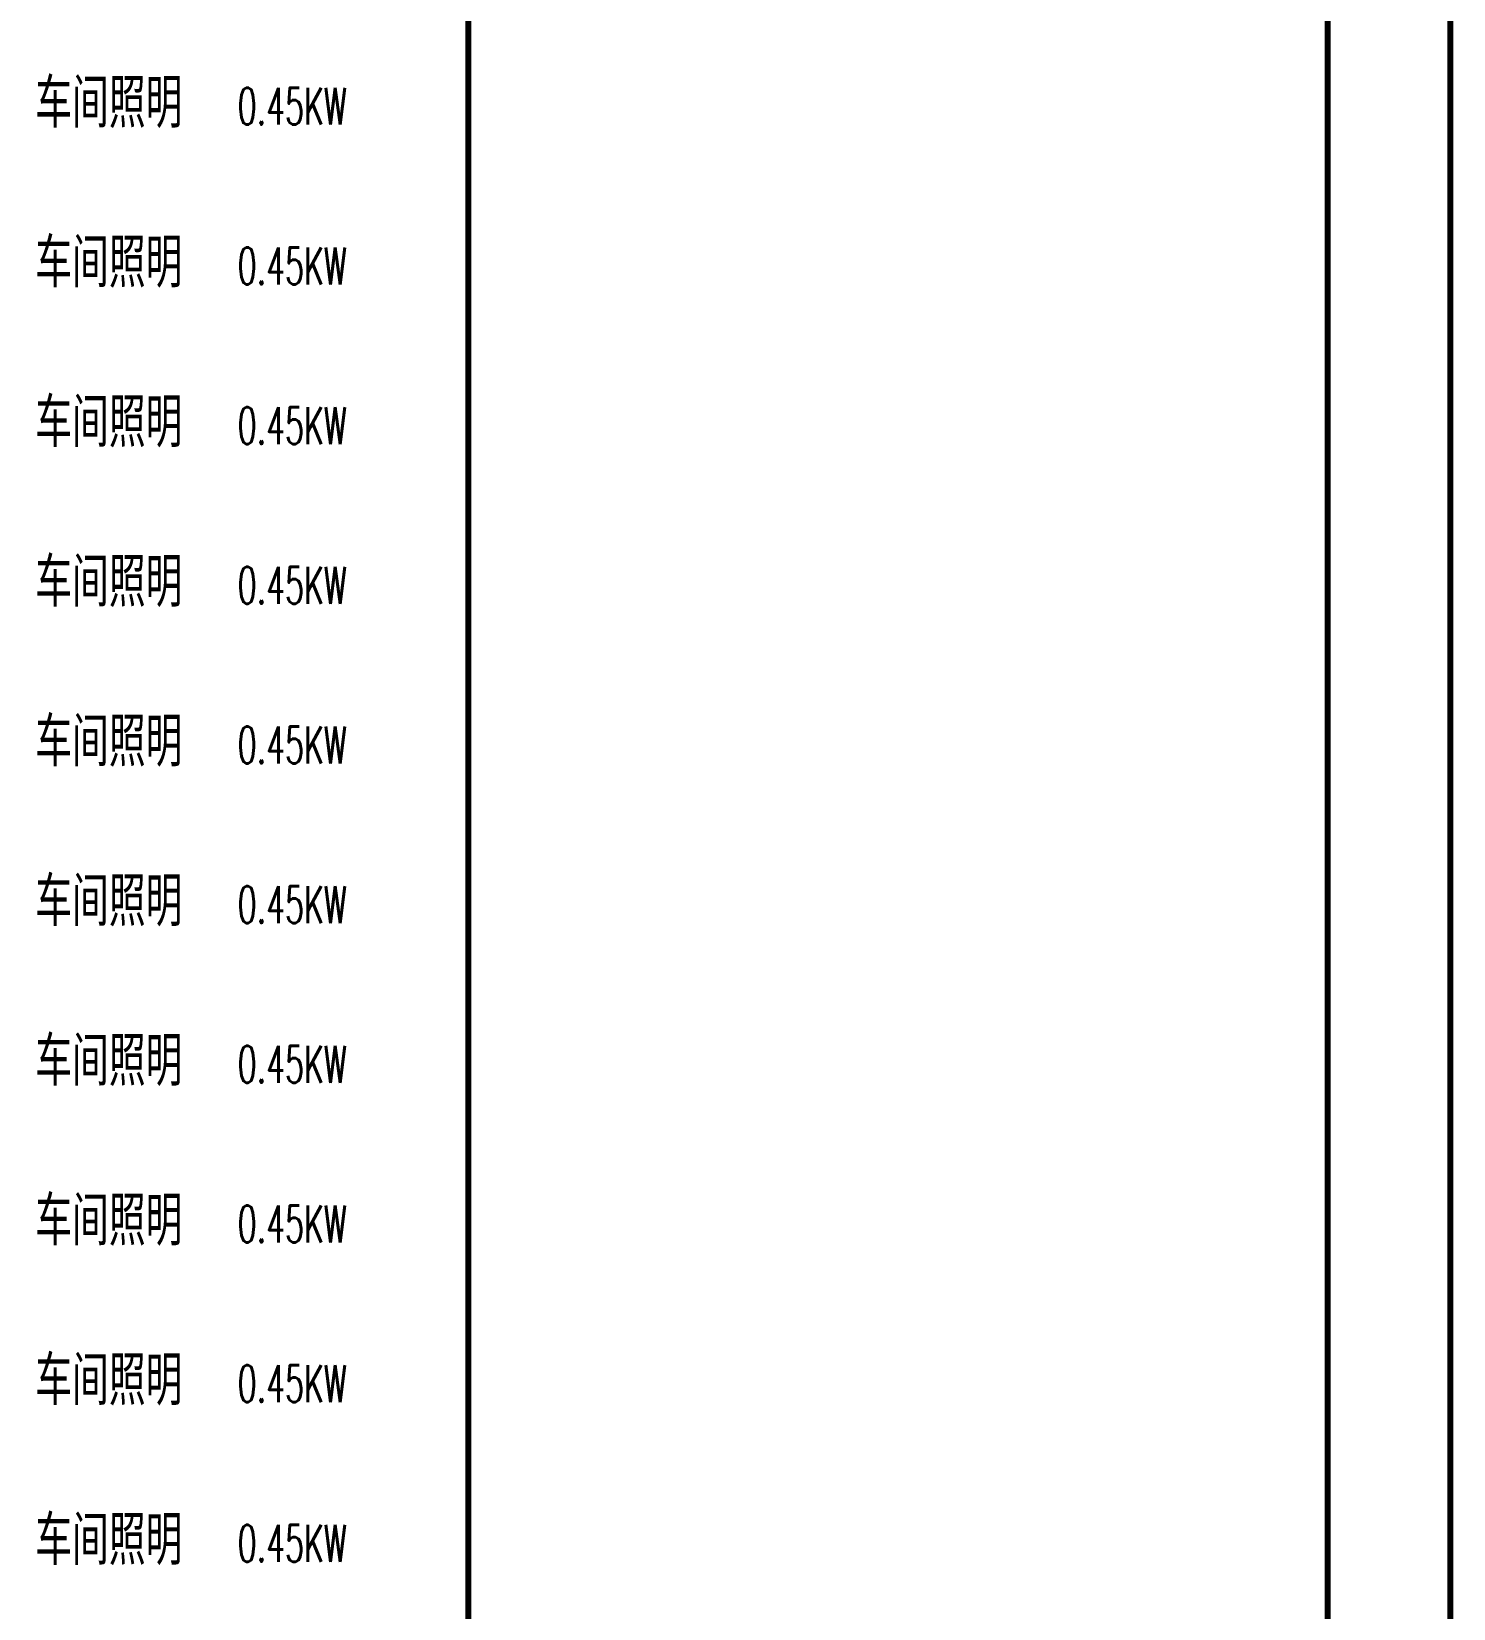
# Model space of a CAD drawing. Extents: x -1396510 to 1250330, y -1892470 to 1623980.
# Drawn here: x -585067 to -573485, y -1454875 to -1442037 of the extents above; entities that cross this region are included whole.
import ezdxf
from ezdxf.enums import TextEntityAlignment as Align

# ---------------------------------------------------------------- set-up
doc = ezdxf.new("R2010")
doc.units = 0
doc.header["$LTSCALE"] = 1000
doc.header["$MEASUREMENT"] = 0
doc.layers.get('Defpoints').update_dxf_attribs({"color": 210})
doc.layers.add('0-cxFrame', color=155, linetype='Continuous')
doc.layers.add('电气系统图', color=7, linetype='Continuous')
doc.layers.add('0-cxText', color=131, linetype='Continuous', lineweight=25)
doc.styles.add('_TEL_DIM', font='SIMPLEX', dxfattribs={"width": 0.8, "height": 3.5, "bigfont": 'HZTXT'})
doc.styles.add('cx_tuming', font='simhei.ttf')
doc.styles.add('cx_tuqian1', font='')
doc.styles.add('黑体', font='simhei.ttf', dxfattribs={"height": 12})
doc.styles.get('cx_tuqian1').set_extended_font_data('SimSun')

# ---------------------------------------------------------------- blocks, each defined once
blk = doc.blocks.new('zjcx_T1(Dragon)')
at = {"layer": '0-cxFrame', "const_width": 50}
blk.add_lwpolyline([(-7000, 0), (0, 0), (0, 57400), (-7000, 57400)], close=True, dxfattribs=at)
blk = doc.blocks.new('TK22.A1 L(Dragon)')
at = {"layer": '0-cxFrame', "color": 7, "const_width": 0.5}
blk.add_lwpolyline([(0, 0), (-841, 0), (-841, 594), (0, 594)], close=True, dxfattribs=at)
at = {"layer": '0-cxFrame', "const_width": 0.5}
for points in [[(-80, 10), (-821, 10), (-821, 584), (-80, 584)], [(-10, 10), (-80, 10), (-80, 584), (-10, 584)]]:
    blk.add_lwpolyline(points, close=True, dxfattribs=at)
at = {"layer": '0-cxFrame', "xscale": 0.01, "yscale": 0.01, "zscale": 0.01}
blk.add_blockref('zjcx_T1(Dragon)', (-10, 10), dxfattribs=at)
at = {"style": '黑体', "flags": 4}
blk.add_attdef('图幅', text='', height=3.3, dxfattribs=at).set_placement((-40, 3), align=Align.RIGHT)
at = {"layer": '0-cxText', "flags": 4}
for tag, height, style, p in [('建设单位', 3.5, 'cx_tuming', (-45, 240)), ('项目名称', 3.5, 'cx_tuming', (-45, 210)), ('子项名称', 3.5, 'cx_tuming', (-45, 180)), ('工程编号', 3.3, 'cx_tuqian1', (-35, 165)), ('图名1', 3.5, 'cx_tuming', (-45, 87)), ('图名2', 3.5, 'cx_tuming', (-45, 79)), ('图名3', 3.5, 'cx_tuming', (-45, 71)), ('出图日期', 3.3, 'cx_tuqian1', (-39, 60)), ('专业', 3.3, 'cx_tuqian1', (-55, 52)), ('图号', 3.3, 'cx_tuqian1', (-55, 44)), ('版次', 3.3, 'cx_tuqian1', (-20, 44))]:
    blk.add_attdef(tag, text='', height=height, dxfattribs=dict(at, style=style)).set_placement(p, align=Align.MIDDLE)
at = {"layer": 'Defpoints', "color": 6, "flags": 4}
for tag, height, style, p in [('tufu', 3.3, '黑体', (-12, 12)), ('dwfname', 4, 'cx_tuqian1', (-80, 3))]:
    blk.add_attdef(tag, text='', height=height, dxfattribs=dict(at, style=style)).set_placement(p, align=Align.RIGHT)

msp = doc.modelspace()

# ---------------------------------------------------------------- block references
at = {"layer": '0-cxFrame', "xscale": 100, "yscale": 100, "zscale": 100}
msp.add_blockref('TK22.A1 L(Dragon)', (-573510, -1485130), dxfattribs=at)

# ---------------------------------------------------------------- texts
at = {"layer": '电气系统图', "style": '_TEL_DIM'}
for s, height, width, p in [('车间照明', 400, 0.75, (-585038, -1442820)), ('0.45KW', 300, 0.6, (-583387.6, -1442795)), ('车间照明', 400, 0.75, (-585038, -1444120)), ('0.45KW', 300, 0.6, (-583387.6, -1444095)), ('车间照明', 400, 0.75, (-585038, -1445420)), ('0.45KW', 300, 0.6, (-583387.6, -1445395)), ('车间照明', 400, 0.75, (-585038, -1446720)), ('0.45KW', 300, 0.6, (-583387.6, -1446695)), ('车间照明', 400, 0.75, (-585038, -1448020)), ('0.45KW', 300, 0.6, (-583387.6, -1447995)), ('车间照明', 400, 0.75, (-585038, -1449320)), ('0.45KW', 300, 0.6, (-583387.6, -1449295)), ('车间照明', 400, 0.75, (-585038, -1450620)), ('0.45KW', 300, 0.6, (-583387.6, -1450595)), ('车间照明', 400, 0.75, (-585038, -1451920)), ('0.45KW', 300, 0.6, (-583387.6, -1451895)), ('车间照明', 400, 0.75, (-585038, -1453220)), ('0.45KW', 300, 0.6, (-583387.6, -1453195)), ('车间照明', 400, 0.75, (-585038, -1454520)), ('0.45KW', 300, 0.6, (-583387.6, -1454495))]:
    msp.add_text(s, height=height, dxfattribs=dict(at, width=width)).set_placement(p)

doc.saveas('drawing.dxf')
